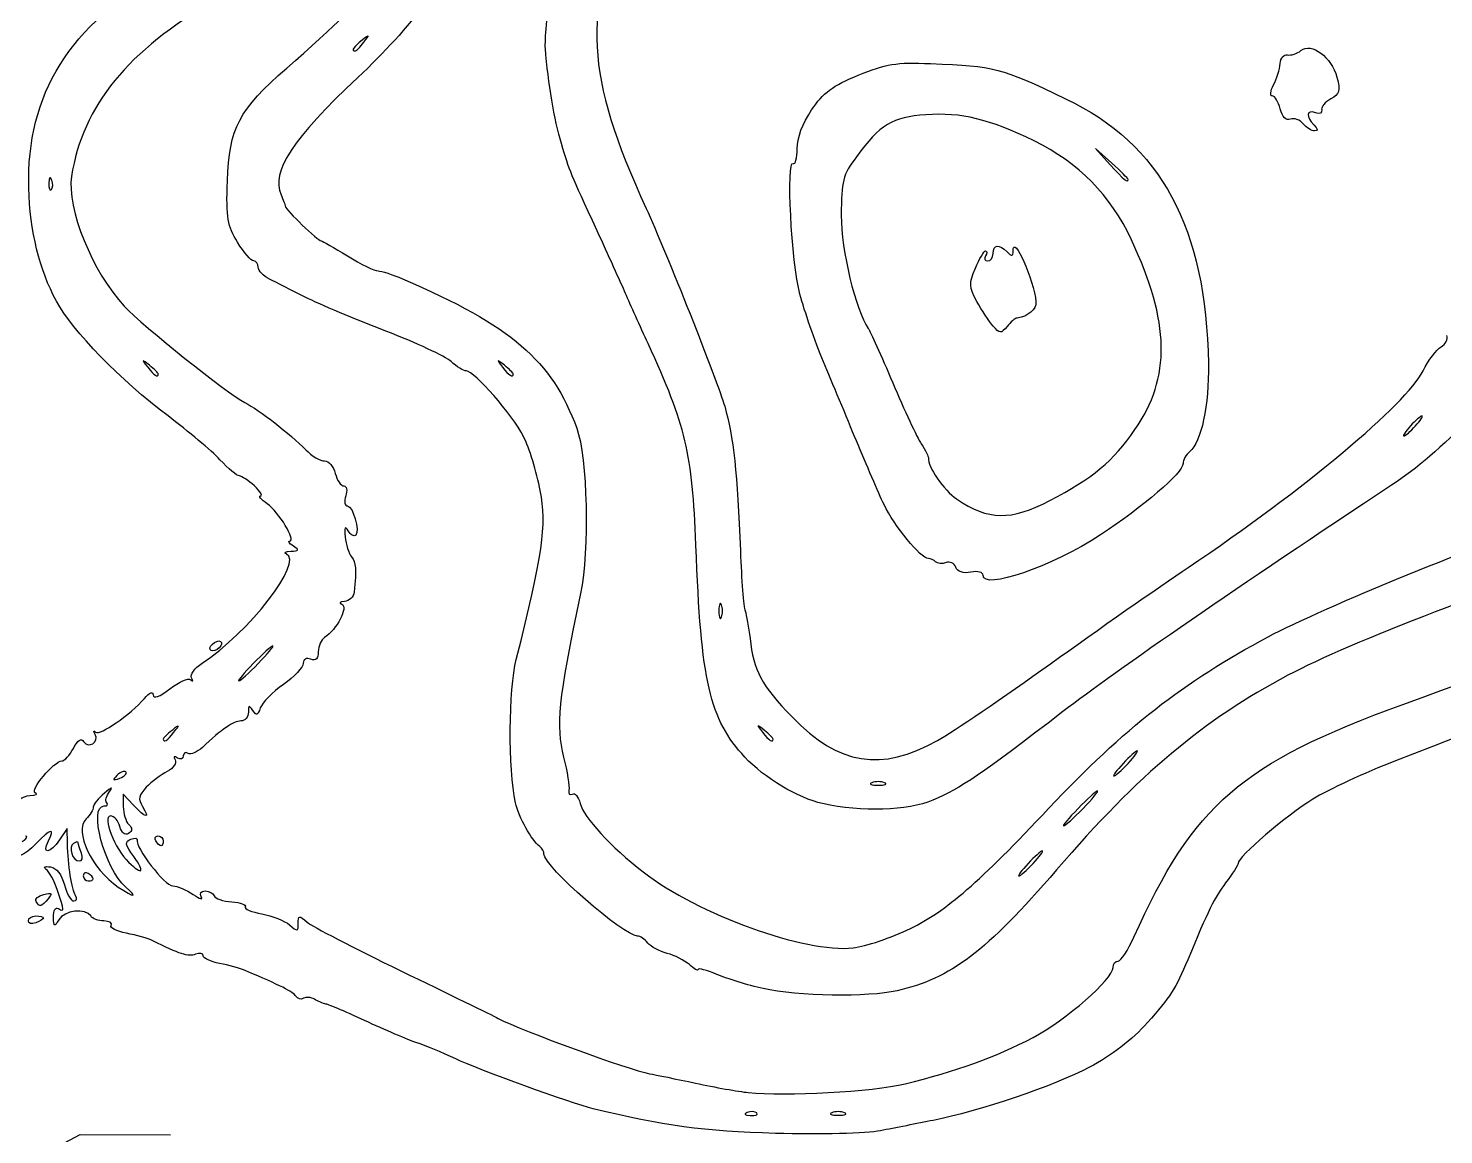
# Model space of a CAD drawing. Extents: x 32 to 2531, y 46 to 1398.
# Drawn here: x 583 to 960.5, y 343.3 to 638.4 of the extents above; entities that cross this region are included whole.
import ezdxf

# ---------------------------------------------------------------- set-up
doc = ezdxf.new("R2010")
doc.units = 0
doc.layers.add('IMAGE', color=7, linetype='CONTINUOUS')

msp = doc.modelspace()

# ---------------------------------------------------------------- linework, layer by layer
at = {"layer": 'IMAGE', "color": 7}
for points in [[(672.48996, 634.65321), (672.48996, 634.65321)], [(923.05232, 612.90729), (923.05232, 612.90729)], [(589.23064, 597.90321), (589.23064, 597.90321)], [(876.31988, 598.07043), (876.31988, 598.07043)], [(840.31983, 558.96415), (840.31983, 558.96415)], [(617.65321, 546.15663), (617.65321, 546.15663)], [(712.31988, 546.15663), (712.31988, 546.15663)], [(952.98655, 532.31988), (952.98655, 532.31988)], [(855.47871, 512.44743), (855.47871, 512.44743)], [(837.65321, 492.47532), (837.65321, 492.47532)], [(767.86959, 484.65321), (767.86959, 484.65321)], [(631.65321, 473.65321), (631.65321, 473.65321)], [(644.31988, 468.98655), (644.31988, 468.98655)], [(621.82329, 450.65321), (621.82329, 450.65321)], [(781.65321, 448.82329), (781.65321, 448.82329)], [(876.31988, 442.31988), (876.31988, 442.31988)], [(609.02183, 440.06237), (609.02183, 440.06237)], [(811.31988, 437.2029), (811.31988, 437.2029)], [(864.31988, 430.3199), (864.31988, 430.3199)], [(616.98655, 421.6532), (616.98655, 421.6532)], [(597.1292, 418.4289), (597.1292, 418.4289)], [(850.98655, 415.6532), (850.98655, 415.6532)], [(600.31988, 411.5745), (600.31988, 411.5745)], [(585.08023, 405.5016), (585.08023, 405.5016)], [(582.98655, 400.3617), (582.98655, 400.3617)], [(777.29211, 349.1254), (777.29211, 349.1254)], [(800.65321, 349.2034), (800.65321, 349.2034)]]:
    msp.add_lwpolyline(points, close=True, dxfattribs=at)
for points in [[(871.98655, 602.40376), (867.65321, 606.31988), (871.56933, 601.98655)], [(825.46473, 448.45703), (825.46443, 448.45699)], [(611.03869, 431.238), (608.32008, 434.156), (608.32008, 430.838)], [(794.86074, 431.6259), (794.86044, 431.6259)], [(593.40655, 420.9804), (593.30361, 424.9742), (591.31579, 421.9804)], [(608.98655, 409.3636), (608.98655, 409.3642)], [(818.31928, 398.3539), (818.31988, 398.3539)], [(778.98655, 382.3035), (778.98655, 382.3039)], [(816.89247, 356.924), (816.89223, 356.924)], [(588.30316, 338.8701), (596.79944, 343.3985), (620.893, 343.3265)]]:
    msp.add_lwpolyline(points, dxfattribs=at)
for points in [[(651.90012, 627.75721), (677.28764, 649.85875), (684.97491, 659.52555), (701.6514, 690.31988)], [(706.31352, 673.65324), (693.31072, 649.6487), (685.53856, 639.03774), (670.83275, 625.21304)], [(743.93283, 667.78112), (730.53458, 643.80904), (731.42735, 625.84925), (747.78335, 590.31992)], [(583.10809, 595.80421), (582.44511, 620.78096), (594.03867, 639.35313), (618.98655, 653.27928)], [(632.82697, 645.84275), (609.54131, 632.50444), (597.49719, 617.74787), (594.49908, 598.88303)], [(720.90505, 632.98655), (720.73132, 635.18655), (721.40588, 642.27637), (722.40407, 648.74172)], [(671.98655, 635.15663), (669.76555, 633.4148), (669.05924, 632.31988), (670.15663, 632.31988)], [(670.15663, 632.31988), (670.43349, 632.31988), (671.48349, 633.36988), (672.48996, 634.65321)], [(672.48996, 634.65321), (674.14845, 636.76796), (674.10129, 636.81512), (671.98655, 635.15663)], [(922.45355, 632.43081), (925.19375, 634.70497), (930.65183, 630.65041), (932.03532, 625.31295)], [(725.17261, 607.65321), (723.2948, 613.89897), (721.63368, 623.75981), (720.90505, 632.98655)], [(916.90259, 628.93057), (917.00819, 630.42803), (917.88343, 631.48216), (918.84757, 631.27309)], [(918.84757, 631.27309), (919.81172, 631.06404), (921.43441, 631.58501), (922.45355, 632.43081)], [(636.08049, 597.64525), (636.55311, 611.73989), (639.12524, 616.63584), (651.90012, 627.75721)], [(804.36885, 625.86387), (811.75096, 628.89972), (814.51591, 629.34268), (823.65321, 628.95337)], [(823.65321, 628.95337), (841.13571, 628.20849), (841.90945, 628.00711), (859.65321, 619.58357)], [(915.13499, 623.26391), (916.00156, 624.88312), (916.79699, 627.43312), (916.90259, 628.93057)], [(670.83275, 625.21304), (653.42591, 608.84915), (647.70145, 600.10427), (650.39367, 593.98956)], [(791.90219, 616.58591), (794.95449, 621.13307), (797.53483, 623.05341), (804.36885, 625.86387)], [(914.79509, 620.31988), (914.11545, 620.31988), (914.26841, 621.64469), (915.13499, 623.26391)], [(932.03532, 625.31295), (932.98513, 621.64861), (932.73564, 620.76583), (930.40499, 619.54421)], [(859.65321, 619.58357), (885.12709, 607.49029), (897.17755, 585.14901), (897.75849, 548.93717)], [(916.89783, 616.86532), (916.42096, 618.76533), (915.47472, 620.31988), (914.79509, 620.31988)], [(930.40499, 619.54421), (928.89151, 618.75092), (927.79601, 617.42252), (927.97055, 616.59219)], [(788.05321, 606.25629), (788.05321, 609.10939), (789.51264, 613.02611), (791.90219, 616.58591)], [(851.25432, 608.33341), (839.30472, 614.18307), (831.90589, 615.96573), (822.36863, 615.29315)], [(919.61156, 614.1194), (918.43071, 613.66627), (917.45225, 614.65633), (916.89783, 616.86532)], [(926.30388, 615.84385), (923.91984, 616.75869), (923.69077, 614.81565), (925.91988, 612.58655)], [(927.97055, 616.59219), (928.14628, 615.75621), (927.40252, 615.42227), (926.30388, 615.84385)], [(822.36863, 615.29315), (813.46719, 614.66539), (810.14499, 612.66031), (803.87115, 604.12921)], [(923.05232, 612.90729), (922.17557, 613.96371), (920.62724, 614.50915), (919.61156, 614.1194)], [(926.08313, 610.98655), (925.29293, 610.98655), (923.92907, 611.85088), (923.05232, 612.90729)], [(925.91988, 612.58655), (926.96231, 611.54412), (927.0192, 610.98655), (926.08313, 610.98655)], [(877.23672, 581.92848), (871.60425, 593.96441), (863.23732, 602.46741), (851.25432, 608.33341)], [(734.72863, 584.31988), (727.50647, 599.96109), (727.42675, 600.15575), (725.17261, 607.65321)], [(786.98924, 602.31821), (787.57443, 601.95655), (788.05321, 603.72868), (788.05321, 606.25629)], [(803.87115, 604.12921), (800.23057, 599.1788), (799.84312, 597.68232), (799.82136, 588.48748)], [(788.79123, 567.45753), (786.52456, 575.91313), (785.09928, 603.48628), (786.98924, 602.31821)], [(871.56933, 601.98655), (875.21971, 597.94727), (876.31988, 597.04035), (876.31988, 598.07043)], [(876.31988, 598.07043), (876.31988, 598.29989), (874.36988, 600.24989), (871.98655, 602.40376)], [(588.42515, 597.09765), (588.36725, 595.69211), (588.68239, 594.9046), (589.12544, 595.34765)], [(589.23069, 597.90321), (588.80507, 598.96685), (588.48912, 598.65092), (588.42515, 597.09765)], [(589.12544, 595.34765), (589.56849, 595.79071), (589.61585, 596.94072), (589.23064, 597.90321)], [(594.49908, 598.88303), (593.15616, 590.43303), (600.12971, 573.28743), (608.57375, 564.27816)], [(638.78545, 581.31192), (636.08716, 585.67785), (635.74791, 587.72635), (636.08049, 597.64525)], [(590.45617, 565.63921), (585.93424, 573.94749), (583.4136, 584.29513), (583.10809, 595.80421)], [(650.39367, 593.98956), (650.95941, 592.70459), (651.47412, 591.2841), (651.53745, 590.8329)], [(651.53745, 590.8329), (651.66399, 589.93167), (660.29393, 581.65324), (661.10692, 581.65324)], [(747.78335, 590.31992), (752.87159, 579.267), (766.90263, 543.94992), (768.73589, 537.58099)], [(799.82136, 588.48748), (799.79946, 579.21901), (803.64505, 563.13513), (807.03435, 558.31988)], [(661.10692, 581.65324), (661.38501, 581.65324), (664.53792, 579.85324), (668.11339, 577.65324)], [(742.27723, 567.65321), (741.00368, 570.58655), (737.6068, 578.08655), (734.72863, 584.31988)], [(845.65316, 578.98655), (845.65316, 583.77779), (851.28852, 571.24197), (851.76476, 565.39136)], [(878.16129, 531.33691), (887.80923, 545.34529), (887.54316, 559.90484), (877.23672, 581.92848)], [(643.09529, 576.31988), (642.42177, 576.31988), (640.48235, 578.56629), (638.78545, 581.31192)], [(668.11339, 577.65324), (671.68884, 575.45324), (675.35717, 573.65324), (676.26524, 573.65324)], [(835.60095, 574.40045), (836.65485, 576.9228), (837.88317, 578.98655), (838.33053, 578.98655)], [(838.31983, 577.65321), (837.8666, 576.91988), (838.13119, 576.31988), (838.9078, 576.31988)], [(838.33053, 578.98655), (838.77789, 578.98655), (838.77311, 578.38655), (838.31983, 577.65321)], [(838.9078, 576.31988), (839.68441, 576.31988), (840.31983, 577.21988), (840.31983, 578.31988)], [(840.31983, 578.31988), (840.31983, 580.7308), (841.87555, 580.89749), (844.05316, 578.71988)], [(844.05316, 578.71988), (845.2976, 577.47544), (845.65316, 577.53469), (845.65316, 578.98655)], [(644.33028, 574.65321), (644.32528, 575.56988), (643.76881, 576.31988), (643.09529, 576.31988)], [(647.33028, 571.48001), (645.686, 572.30861), (644.336, 573.73655), (644.33028, 574.65321)], [(836.00232, 565.52497), (833.92619, 569.36751), (833.88437, 570.29212), (835.60095, 574.40045)], [(656.98655, 566.61243), (653.31988, 568.46101), (648.97456, 570.65143), (647.33028, 571.48001)], [(676.26524, 573.65324), (677.17331, 573.65324), (680.10695, 572.70859), (682.78444, 571.554)], [(682.78444, 571.554), (711.94769, 558.97835), (722.64412, 549.81154), (729.27199, 531.7143)], [(678.31988, 557.63595), (670.25321, 560.72443), (660.65321, 564.76385), (656.98655, 566.61243)], [(748.28199, 554.31988), (746.25292, 558.71988), (743.55079, 564.71988), (742.27723, 567.65321)], [(795.08575, 549.45753), (792.83211, 554.84991), (789.99957, 562.94991), (788.79123, 567.45753)], [(620.24135, 534.98652), (607.70336, 544.41277), (594.7582, 557.73496), (590.45617, 565.63921)], [(608.57375, 564.27816), (613.64987, 558.86227), (635.90012, 541.07136), (640.7336, 538.56372)], [(840.31988, 558.96413), (839.21988, 560.21343), (837.27697, 563.1658), (836.00232, 565.52497)], [(851.76476, 565.39136), (851.92575, 563.41369), (849.62055, 561.45721), (846.71056, 561.10171)], [(844.04389, 558.83961), (842.46353, 556.87163), (842.15313, 556.88201), (840.31983, 558.96415)], [(846.71056, 561.10171), (846.19212, 561.03841), (844.99212, 560.02043), (844.04389, 558.83961)], [(695.73915, 549.50355), (694.22521, 550.88789), (686.38655, 554.54747), (678.31988, 557.63595)], [(807.03435, 558.31988), (807.55052, 557.58655), (810.48364, 551.06552), (813.55239, 543.82871)], [(959.81623, 553.39785), (961.0162, 554.0694), (961.71776, 555.45157), (961.37525, 556.46936)], [(761.04801, 500.56679), (760.14027, 524.99329), (758.37152, 532.44079), (748.28199, 554.31988)], [(955.01267, 547.03773), (956.45465, 549.86427), (958.61625, 552.72632), (959.81623, 553.39785)], [(615.31988, 548.48996), (613.20513, 550.14845), (613.15797, 550.10129), (614.81647, 547.98655)], [(614.81647, 547.98655), (616.55829, 545.76555), (617.65321, 545.05924), (617.65321, 546.15663)], [(617.65321, 546.15663), (617.65321, 546.43349), (616.60321, 547.48349), (615.31988, 548.48996)], [(699.82027, 546.98655), (699.08959, 546.98655), (697.25308, 548.1192), (695.73915, 549.50355)], [(709.98655, 548.48996), (707.8718, 550.14845), (707.82464, 550.10129), (709.48313, 547.98655)], [(709.48313, 547.98655), (711.22496, 545.76555), (712.31988, 545.05924), (712.31988, 546.15663)], [(712.31988, 546.15663), (712.31988, 546.43349), (711.26988, 547.48349), (709.98655, 548.48996)], [(803.88699, 528.31988), (801.29995, 534.55321), (797.33939, 544.06516), (795.08575, 549.45753)], [(897.75849, 548.93717), (897.93683, 537.82137), (895.85645, 528.03503), (892.77075, 525.47412)], [(715.05707, 529.51499), (712.03813, 535.43257), (701.96201, 546.98655), (699.82027, 546.98655)], [(813.55239, 543.82871), (816.62113, 536.59188), (820.04749, 529.27352), (821.16652, 527.56567)], [(892.31988, 494.56989), (923.45864, 515.45696), (950.40723, 538.01032), (955.01267, 547.03773)], [(640.7336, 538.56372), (644.55064, 536.58341), (652.72428, 530.25271), (656.97209, 525.98655)], [(768.73589, 537.58099), (771.07009, 529.47169), (772.13147, 519.67472), (772.91713, 498.98659)], [(634.06969, 523.31985), (631.82889, 525.70318), (625.60615, 530.95318), (620.24135, 534.98652)], [(968.16005, 534.98655), (959.91821, 526.58956), (953.41991, 521.02545), (946.57282, 516.50271)], [(954.73319, 534.98655), (954.36652, 534.98655), (952.98053, 533.78655), (951.65321, 532.31988)], [(952.98655, 532.31988), (954.31387, 533.78655), (955.09985, 534.98655), (954.73319, 534.98655)], [(719.54451, 515.09425), (718.60365, 520.03201), (716.58431, 526.52135), (715.05707, 529.51499)], [(729.27199, 531.7143), (732.11255, 523.95823), (732.68097, 499.17739), (730.28267, 487.65324)], [(855.47871, 512.44743), (866.72801, 518.27192), (872.43816, 523.02719), (878.16129, 531.33691)], [(951.65321, 532.31988), (950.32589, 530.85321), (949.53991, 529.65321), (949.90657, 529.65321)], [(949.90657, 529.65321), (950.27324, 529.65321), (951.65923, 530.85321), (952.98655, 532.31988)], [(656.97209, 525.98655), (658.615, 524.33655), (660.87536, 522.98655), (661.99509, 522.98655)], [(811.22716, 511.34828), (809.77712, 514.44932), (806.47404, 522.08655), (803.88699, 528.31988)], [(821.16652, 527.56567), (822.28555, 525.85781), (823.14068, 524.12255), (823.06681, 523.70953)], [(892.77075, 525.47412), (891.78944, 524.65971), (890.98655, 523.21781), (890.98655, 522.26993)], [(639.28763, 518.98652), (638.65856, 518.98652), (636.31049, 520.93652), (634.06969, 523.31985)], [(661.99509, 522.98655), (663.11484, 522.98655), (664.40747, 521.48655), (664.8676, 519.65321)], [(823.06681, 523.70953), (822.70569, 521.69033), (827.27029, 515.09785), (830.58507, 512.85121)], [(890.98655, 522.26993), (890.98655, 519.89801), (880.21376, 510.60507), (868.98655, 503.29203)], [(643.29371, 516.31985), (641.71943, 517.78652), (639.91669, 518.98652), (639.28763, 518.98652)], [(664.8676, 519.65321), (665.32775, 517.81988), (666.33323, 516.31988), (667.102, 516.31988)], [(644.94129, 513.65318), (645.6094, 513.65318), (644.86799, 514.85318), (643.29371, 516.31985)], [(646.69749, 511.57225), (645.06347, 512.71676), (644.27317, 513.65318), (644.94129, 513.65318)], [(667.102, 516.31988), (667.89301, 516.31988), (668.13237, 515.16229), (667.65341, 513.65321)], [(667.65341, 513.65321), (667.18791, 512.18655), (667.38244, 510.98655), (668.08568, 510.98655)], [(713.14827, 470.08503), (720.23168, 498.06387), (721.32439, 505.75304), (719.54451, 515.09425)], [(946.57282, 516.50271), (906.57587, 490.08333), (873.30994, 467.16879), (858.96478, 456.15575)], [(652.68745, 501.63277), (654.46811, 501.66797), (649.81544, 509.38834), (646.69749, 511.57225)], [(668.08568, 510.98655), (669.59184, 510.98655), (671.48364, 504.37233), (670.31247, 503.20116)], [(823.05509, 496.98655), (821.06073, 496.98655), (813.84689, 505.74573), (811.22716, 511.34828)], [(830.58507, 512.85121), (839.06924, 507.10092), (844.96779, 507.00524), (855.47871, 512.44743)], [(913.65321, 476.07099), (928.91697, 484.17212), (971.39259, 501.49051), (991.65321, 507.87356)], [(1093.6532, 507.78243), (1074.1823, 492.95758), (1059.2474, 486.33304), (947.65321, 443.02263)], [(668.30441, 504.34523), (667.43513, 505.75175), (667.20636, 505.2996), (667.48152, 502.71883)], [(667.48152, 502.71883), (667.69113, 500.75284), (668.45952, 498.35881), (669.18904, 497.39876)], [(670.31247, 503.20116), (669.87024, 502.75893), (668.96661, 503.27366), (668.30441, 504.34523)], [(868.98655, 503.29203), (855.85568, 494.739), (837.65321, 488.45525), (837.65321, 492.47532)], [(651.84239, 498.15153), (651.00501, 498.49498), (651.51988, 498.83254), (652.98655, 498.90168)], [(653.65321, 500.31985), (652.55321, 501.03073), (652.11863, 501.62154), (652.68745, 501.63277)], [(652.98655, 498.90168), (655.20575, 499.00621), (655.31761, 499.24422), (653.65321, 500.31985)], [(774.12293, 443.99172), (764.71892, 454.13883), (762.4006, 464.17015), (761.04801, 500.56679)], [(772.91713, 498.98659), (773.20954, 491.28659), (773.77435, 484.08659), (774.17227, 482.98659)], [(1010.9184, 501.13147), (976.29312, 490.26852), (935.72831, 474.70575), (918.98655, 465.86164)], [(949.65321, 458.06975), (1004.7312, 478.06713), (1044.0821, 493.30352), (1056.3199, 499.37032)], [(629.33133, 469.05845), (641.69339, 477.0523), (656.53111, 496.22844), (651.84239, 498.15153)], [(669.18904, 497.39876), (670.41288, 495.78821), (670.51215, 494.43888), (669.88148, 487.98655)], [(825.00579, 496.07841), (824.50632, 496.57789), (823.62851, 496.98655), (823.05509, 496.98655)], [(827.77233, 495.88343), (826.7502, 495.4912), (825.50527, 495.57895), (825.00579, 496.07841)], [(830.37544, 494.65588), (829.96585, 495.72325), (828.79445, 496.27564), (827.77233, 495.88343)], [(834.38668, 493.33965), (832.30469, 492.94165), (830.85009, 493.41895), (830.37544, 494.65588)], [(837.65321, 492.47532), (837.65321, 493.33625), (836.27567, 493.70075), (834.38668, 493.33965)], [(855.65321, 468.93228), (868.11988, 477.86801), (884.61988, 489.40493), (892.31988, 494.56989)], [(669.88148, 487.98655), (669.75601, 486.70321), (668.60341, 485.60584), (667.32008, 485.54795)], [(730.28267, 487.65324), (724.22827, 458.5611), (723.62467, 452.71959), (725.77596, 444.03834)], [(666.61889, 484.78168), (668.40511, 484.05828), (665.22539, 477.93308), (662.01876, 475.92029)], [(667.32008, 485.54795), (665.98456, 485.48765), (665.68471, 485.16001), (666.61889, 484.78168)], [(767.86959, 484.65321), (767.49971, 485.56988), (767.19707, 484.81988), (767.19707, 482.98655)], [(767.86959, 481.31988), (768.23947, 482.23655), (768.23947, 483.73655), (767.86959, 484.65321)], [(767.19707, 482.98655), (767.19707, 481.15321), (767.49971, 480.40321), (767.86959, 481.31988)], [(774.17227, 482.98659), (774.57018, 481.88659), (775.15998, 478.58659), (775.48294, 475.65325)], [(662.01876, 475.92029), (661.08448, 475.33385), (660.32008, 473.61967), (660.32008, 472.11097)], [(855.22295, 430.3919), (875.26937, 451.7138), (891.14513, 464.125), (913.65321, 476.07099)], [(632.16251, 472.31988), (631.42917, 472.31988), (631.19999, 472.91988), (631.65321, 473.65321)], [(631.65321, 473.65321), (632.10644, 474.38655), (633.07725, 474.98655), (633.81059, 474.98655)], [(634.31988, 473.65321), (633.86665, 472.91988), (632.89584, 472.31988), (632.16251, 472.31988)], [(633.81059, 474.98655), (634.54392, 474.98655), (634.77311, 474.38655), (634.31988, 473.65321)], [(648.17632, 473.65321), (647.80965, 473.65321), (645.47425, 471.55321), (642.98655, 468.98655)], [(644.31988, 468.98655), (646.80759, 471.55321), (648.54299, 473.65321), (648.17632, 473.65321)], [(660.32008, 472.11097), (660.32008, 470.22048), (659.69845, 469.60645), (658.32008, 470.13539)], [(775.48294, 475.65325), (776.42267, 467.11769), (778.58675, 463.08313), (786.70027, 454.74039)], [(626.54509, 465.17401), (626.06328, 466.01724), (627.30467, 467.74792), (629.33133, 469.05845)], [(642.98655, 468.98655), (640.49884, 466.41988), (638.76344, 464.31988), (639.13011, 464.31988)], [(639.13011, 464.31988), (639.49677, 464.31988), (641.83217, 466.41988), (644.31988, 468.98655)], [(656.32008, 469.03117), (656.32008, 468.00175), (653.92861, 465.47057), (651.00571, 463.40635)], [(658.32008, 470.13539), (657.12765, 470.59296), (656.32008, 470.14739), (656.32008, 469.03117)], [(712.93936, 431.8667), (710.98696, 440.99947), (711.10177, 462.00153), (713.14827, 470.08503)], [(825.46443, 448.45699), (829.60159, 450.78267), (843.18655, 459.99656), (855.65321, 468.93228)], [(620.77071, 462.24561), (623.21865, 464.11276), (625.71485, 465.19329), (626.3178, 464.64681)], [(626.3178, 464.64681), (626.92076, 464.10032), (627.02304, 464.33756), (626.54509, 465.17401)], [(918.98655, 465.86164), (896.47909, 453.97172), (879.17364, 439.4229), (857.25165, 413.9607)], [(613.93783, 459.65318), (615.36831, 461.31653), (616.24785, 461.66725), (616.27552, 460.58533)], [(616.27552, 460.58533), (616.30382, 459.47844), (617.9304, 460.07921), (620.77071, 462.24561)], [(651.00571, 463.40635), (648.0828, 461.34212), (645.3172, 458.52393), (644.85993, 457.14371)], [(600.93735, 450.71085), (602.06052, 449.69801), (610.17864, 455.28202), (613.93783, 459.65318)], [(642.8614, 456.47704), (641.93575, 457.93857), (641.69003, 457.83708), (641.67383, 455.98655)], [(644.85993, 457.14371), (644.19293, 455.13039), (643.79779, 454.99857), (642.8614, 456.47704)], [(877.86287, 395.9865), (893.7338, 431.3587), (906.50633, 442.40423), (949.65321, 458.06975)], [(639.66865, 453.65321), (637.73391, 453.65321), (634.50631, 451.43677), (629.4044, 446.60459)], [(641.67383, 455.98655), (641.66313, 454.70321), (640.76027, 453.65321), (639.66865, 453.65321)], [(786.70027, 454.74039), (799.21205, 441.87513), (810.50105, 440.04529), (825.46473, 448.45703)], [(858.96478, 456.15575), (836.7011, 439.0635), (831.93321, 435.8228), (824.22867, 432.5461)], [(597.74307, 448.17446), (598.9838, 446.16693), (601.96864, 448.02953), (600.79453, 450.07865)], [(600.79453, 450.07865), (600.29833, 450.94464), (600.36259, 451.22913), (600.93735, 450.71085)], [(621.31988, 451.15663), (620.03655, 450.15016), (618.98655, 449.10016), (618.98655, 448.82329)], [(618.98655, 448.82329), (618.98655, 447.72591), (620.08147, 448.43221), (621.82329, 450.65321)], [(621.82329, 450.65321), (623.48179, 452.76796), (623.43463, 452.81512), (621.31988, 451.15663)], [(779.31988, 451.15663), (777.20513, 452.81512), (777.15797, 452.76796), (778.81647, 450.65321)], [(778.81647, 450.65321), (780.55829, 448.43221), (781.65321, 447.72591), (781.65321, 448.82329)], [(781.65321, 448.82329), (781.65321, 449.10016), (780.60321, 450.15016), (779.31988, 451.15663)], [(591.96285, 442.98652), (592.64472, 442.98652), (594.01151, 444.49797), (595.00016, 446.34529)], [(595.00016, 446.34529), (596.16387, 448.5197), (597.13107, 449.1647), (597.74307, 448.17446)], [(629.4044, 446.60459), (628.0212, 445.29449), (626.31136, 444.57991), (625.60479, 445.0166)], [(878.78472, 445.65321), (878.41805, 445.65321), (876.70888, 444.15321), (874.98655, 442.31988)], [(876.31988, 442.31988), (878.04221, 444.15321), (879.15139, 445.65321), (878.78472, 445.65321)], [(584.8328, 434.4764), (583.23613, 435.1342), (589.81505, 442.98652), (591.96285, 442.98652)], [(622.15141, 443.25945), (622.6558, 442.44333), (621.70759, 441.08228), (620.02409, 440.20596)], [(622.78073, 443.78053), (621.85196, 444.35455), (621.60235, 444.14787), (622.15141, 443.25945)], [(624.32008, 444.31988), (624.32008, 443.49999), (623.62737, 443.25728), (622.78073, 443.78053)], [(625.60479, 445.0166), (624.8982, 445.45329), (624.32008, 445.13977), (624.32008, 444.31988)], [(725.77596, 444.03834), (726.73707, 440.15987), (727.36237, 436.1763), (727.16552, 435.1861)], [(794.86044, 431.6259), (788.31175, 433.0804), (779.19943, 438.5141), (774.12293, 443.99172)], [(874.98655, 442.31988), (873.26421, 440.48655), (872.15504, 438.9865), (872.52171, 438.9865)], [(872.52171, 438.9865), (872.88837, 438.9865), (874.59755, 440.48655), (876.31988, 442.31988)], [(947.65321, 443.02263), (939.58655, 439.8919), (929.68655, 435.3076), (925.65321, 432.8353)], [(606.63099, 439.152), (605.32397, 437.8352), (605.47712, 437.682), (607.37739, 438.4056)], [(609.02183, 440.06237), (608.61131, 440.47289), (607.53544, 440.06323), (606.63099, 439.152)], [(607.37739, 438.4056), (608.69235, 438.9063), (609.43235, 439.6519), (609.02183, 440.06237)], [(620.02409, 440.20596), (618.35355, 439.3364), (615.84096, 437.4286), (614.44056, 435.9663)], [(583.41665, 433.7585), (585.01343, 433.8165), (585.65069, 434.1394), (584.8328, 434.4764)], [(603.29691, 434.4466), (601.65955, 433.0496), (600.31988, 431.3567), (600.31988, 430.6847)], [(604.6418, 434.8639), (605.64183, 436.1645), (605.12097, 436.0029), (603.29691, 434.4466)], [(603.887, 431.8639), (603.40448, 432.3464), (603.74413, 433.6964), (604.6418, 434.8639)], [(614.44056, 435.9663), (612.37053, 433.805), (612.18564, 432.8414), (613.45185, 430.8138)], [(727.16552, 435.1861), (726.96867, 434.1958), (727.38372, 433.7417), (728.08787, 434.1769)], [(728.08787, 434.1769), (728.79203, 434.6121), (729.73887, 433.4911), (730.19196, 431.6858)], [(807.98655, 437.2029), (807.06988, 436.833), (807.81988, 436.5304), (809.65321, 436.5304)], [(811.31988, 437.2029), (810.40321, 437.5728), (808.90321, 437.5728), (807.98655, 437.2029)], [(809.65321, 436.5304), (811.48655, 436.5304), (812.23655, 436.833), (811.31988, 437.2029)], [(868.17632, 434.9865), (867.80965, 434.9865), (865.47425, 432.8865), (862.98655, 430.3199)], [(864.31988, 430.3199), (866.80759, 432.8865), (868.54299, 434.9865), (868.17632, 434.9865)], [(575.97339, 424.1675), (575.03231, 427.7662), (579.57464, 433.6192), (583.41665, 433.7585)], [(600.31988, 430.6847), (600.31988, 430.0126), (599.45423, 428.5971), (598.39621, 427.5391)], [(608.98655, 409.3642), (603.34287, 414.2086), (598.85957, 430.9865), (603.20877, 430.9865)], [(603.20877, 430.9865), (604.06432, 430.9865), (604.36953, 431.3813), (603.887, 431.8639)], [(608.32008, 430.838), (608.32008, 429.013), (608.97236, 426.8676), (609.76959, 426.0704)], [(613.45185, 430.8138), (615.54935, 427.4552), (614.36971, 427.6625), (611.03869, 431.238)], [(719.40296, 420.1708), (717.27392, 421.688), (713.75353, 428.0581), (712.93936, 431.8667)], [(730.19196, 431.6858), (731.13908, 427.9122), (738.29131, 420.1259), (746.98595, 413.4029)], [(824.22867, 432.5461), (817.49834, 429.6836), (805.32329, 429.3021), (794.86074, 431.6259)], [(925.65321, 432.8353), (918.54445, 428.4778), (905.65321, 417.4124), (905.65321, 415.668)], [(598.39621, 427.5391), (595.11152, 424.2544), (599.88259, 414.1658), (606.98655, 409.3746)], [(604.89932, 428.3199), (602.59776, 428.3199), (606.08203, 419.4369), (609.73693, 415.9865)], [(607.40821, 425.5191), (607.00536, 427.0595), (605.87636, 428.3199), (604.89932, 428.3199)], [(818.31988, 398.3539), (827.77612, 402.9366), (836.66676, 410.6552), (855.22295, 430.3919)], [(862.98655, 430.3199), (860.49884, 427.7532), (858.76344, 425.6532), (859.13011, 425.6532)], [(859.13011, 425.6532), (859.49677, 425.6532), (861.83217, 427.7532), (864.31988, 430.3199)], [(581.31989, 421.5464), (582.60323, 422.2939), (582.99621, 422.9237), (582.19321, 422.946)], [(588.31989, 421.6532), (590.27232, 425.3014), (588.82396, 425.0012), (585.10333, 420.9865)], [(609.67989, 423.6695), (608.75352, 423.097), (607.84901, 423.8334), (607.40821, 425.5191)], [(609.76959, 426.0704), (610.81339, 425.0266), (610.78827, 424.3546), (609.67989, 423.6695)], [(616.98655, 421.6532), (616.53332, 422.3865), (616.79791, 422.9865), (617.57452, 422.9865)], [(617.57452, 422.9865), (618.35113, 422.9865), (618.98655, 422.3865), (618.98655, 421.6532)], [(585.10333, 420.9865), (581.97535, 417.6114), (578.98656, 416.6018), (578.98656, 418.9203)], [(591.31579, 421.9804), (588.85307, 418.2713), (586.36451, 417.9995), (588.31989, 421.6532)], [(595.59225, 407.0852), (594.57137, 408.737), (593.55572, 415.1938), (593.40655, 420.9804)], [(595.04477, 421.0225), (593.49683, 420.0659), (594.7398, 416.3199), (596.60519, 416.3199)], [(596.31988, 421.1743), (596.31988, 421.5243), (595.74608, 421.456), (595.04477, 421.0225)], [(597.1292, 418.4289), (596.68407, 419.5889), (596.31988, 420.8243), (596.31988, 421.1743)], [(611.08605, 417.5138), (608.77757, 420.7558), (608.65363, 421.4959), (610.3126, 422.1325)], [(610.3126, 422.1325), (611.39913, 422.5494), (612.16373, 422.4622), (612.01169, 421.9386)], [(612.01169, 421.9386), (611.43919, 419.9669), (619.43328, 409.6532), (621.53396, 409.6532)], [(618.39857, 420.3199), (618.07519, 420.3199), (617.43977, 420.9199), (616.98655, 421.6532)], [(618.98655, 421.6532), (618.98655, 420.9199), (618.72196, 420.3199), (618.39857, 420.3199)], [(720.53205, 418.1708), (720.54005, 418.8221), (720.03253, 419.7221), (719.40296, 420.1708)], [(596.60519, 416.3199), (597.33852, 416.3199), (597.57432, 417.2689), (597.1292, 418.4289)], [(609.73693, 415.9865), (613.49404, 412.4397), (614.16127, 413.1951), (611.08605, 417.5138)], [(745.49304, 396.3199), (741.73269, 396.3199), (720.48924, 414.9165), (720.53205, 418.1708)], [(849.65321, 415.6532), (847.93088, 413.8199), (846.82171, 412.3199), (847.18837, 412.3199)], [(847.18837, 412.3199), (847.55504, 412.3199), (849.26421, 413.8199), (850.98655, 415.6532)], [(853.45139, 418.9865), (853.08472, 418.9865), (851.37555, 417.4865), (849.65321, 415.6532)], [(850.98655, 415.6532), (852.70888, 417.4865), (853.81805, 418.9865), (853.45139, 418.9865)], [(905.65321, 415.668), (905.65321, 415.195), (904.17121, 412.865), (902.35988, 410.4902)], [(587.76815, 414.0582), (586.90033, 414.7004), (587.35489, 414.9668), (588.90232, 414.7229)], [(590.76815, 408.4543), (589.91469, 410.947), (588.56469, 413.4688), (587.76815, 414.0582)], [(588.90232, 414.7229), (590.53904, 414.4649), (591.89577, 412.7296), (592.60711, 409.9845)], [(598.98655, 412.9865), (598.25321, 413.4398), (597.65321, 413.1752), (597.65321, 412.3986)], [(597.65321, 412.3986), (597.65321, 411.622), (598.25321, 410.9865), (598.98655, 410.9865)], [(600.31988, 411.5745), (600.31988, 411.8979), (599.71988, 412.5333), (598.98655, 412.9865)], [(598.98655, 410.9865), (599.71988, 410.9865), (600.31988, 411.2511), (600.31988, 411.5745)], [(746.98595, 413.4029), (761.70291, 402.0233), (790.16433, 391.7366), (802.98595, 393.1631)], [(857.25165, 413.9607), (838.41737, 392.0849), (829.10713, 385.0258), (814.70843, 381.7045)], [(587.07775, 407.3967), (589.31501, 407.9818), (589.52275, 407.7693), (588.23283, 406.215)], [(590.98655, 403.6532), (592.67211, 402.6115), (592.65733, 402.9363), (590.76815, 408.4543)], [(592.60711, 409.9845), (593.2244, 407.6023), (594.34772, 405.6532), (595.10336, 405.6532)], [(606.98655, 409.3746), (611.31407, 406.4559), (612.38121, 406.4504), (608.98655, 409.3636)], [(621.53396, 409.6532), (622.74, 409.6532), (625.15979, 408.6495), (626.91127, 407.4227)], [(629.12924, 406.756), (628.55672, 407.6824), (628.96479, 408.3199), (630.13032, 408.3199)], [(630.13032, 408.3199), (631.21249, 408.3199), (632.29789, 407.7389), (632.54235, 407.0289)], [(902.35988, 410.4902), (899.47652, 406.7099), (897.64213, 402.9955), (892.23372, 389.9859)], [(585.08023, 405.5016), (584.67853, 406.1516), (585.57741, 407.0044), (587.07775, 407.3967)], [(588.23283, 406.215), (586.39157, 403.9964), (586.05727, 403.9208), (585.08023, 405.5016)], [(589.69376, 401.3986), (589.67106, 403.1191), (590.2414, 404.1137), (590.98655, 403.6532)], [(595.10336, 405.6532), (595.859, 405.6532), (596.07901, 406.2976), (595.59225, 407.0852)], [(626.91127, 407.4227), (628.66273, 406.1959), (629.66083, 405.8959), (629.12924, 406.756)], [(632.54235, 407.0289), (632.78679, 406.3188), (634.89528, 405.5943), (637.22787, 405.419)], [(637.22787, 405.419), (639.56047, 405.2436), (641.1938, 404.6548), (640.85748, 404.1107)], [(640.85748, 404.1107), (640.52117, 403.5665), (642.51269, 402.715), (645.28307, 402.2184)], [(582.98655, 400.3617), (582.98655, 401.072), (583.88655, 401.6532), (584.98655, 401.6532)], [(584.98655, 399.8377), (583.88655, 399.4156), (582.98655, 399.6514), (582.98655, 400.3617)], [(584.98655, 401.6532), (586.08655, 401.6532), (586.98655, 401.4174), (586.98655, 401.1292)], [(586.98655, 401.1292), (586.98655, 400.841), (586.08655, 400.2598), (584.98655, 399.8377)], [(591.09335, 400.6532), (589.88689, 398.5819), (589.72975, 398.6655), (589.69376, 401.3986)], [(599.65321, 401.6532), (598.3032, 403.8376), (592.55708, 403.1663), (591.09335, 400.6532)], [(603.14392, 400.3199), (601.67725, 400.3199), (600.10644, 400.9199), (599.65321, 401.6532)], [(605.07691, 399.1321), (605.48043, 399.7857), (604.61059, 400.3199), (603.14392, 400.3199)], [(645.28307, 402.2184), (648.05344, 401.7218), (651.37012, 400.3985), (652.65345, 399.2777)], [(654.98679, 399.6532), (654.98679, 401.837), (655.20869, 401.8732), (657.32012, 400.034)], [(609.16236, 397.0409), (606.51183, 397.5381), (604.67337, 398.4792), (605.07691, 399.1321)], [(616.15069, 395.0502), (614.95764, 395.6478), (611.81288, 396.5436), (609.16236, 397.0409)], [(652.65345, 399.2777), (654.76681, 397.432), (654.98679, 397.4674), (654.98679, 399.6532)], [(657.32012, 400.034), (658.60345, 398.9161), (669.85345, 393.0706), (682.32012, 387.0439)], [(802.98595, 393.1631), (806.28595, 393.5303), (813.18595, 395.8661), (818.31928, 398.3539)], [(627.56327, 391.4335), (625.69432, 390.7163), (623.26727, 391.4855), (616.15069, 395.0502)], [(748.21131, 394.4507), (747.35811, 395.4787), (746.13488, 396.3199), (745.49304, 396.3199)], [(753.37457, 391.6801), (751.38799, 392.1759), (749.06452, 393.4227), (748.21131, 394.4507)], [(873.67055, 389.6532), (874.41341, 389.6532), (876.29996, 392.5032), (877.86287, 395.9865)], [(629.65321, 391.05), (629.65321, 391.702), (628.71273, 391.8746), (627.56327, 391.4335)], [(633.98655, 389.0142), (631.60321, 389.4818), (629.65321, 390.3979), (629.65321, 391.05)], [(640.98655, 387.0442), (639.51988, 387.66), (636.36988, 388.5465), (633.98655, 389.0142)], [(759.31988, 388.676), (758.03655, 389.8325), (755.36116, 391.1844), (753.37457, 391.6801)], [(872.31988, 387.9364), (872.31988, 388.8807), (872.92768, 389.6532), (873.67055, 389.6532)], [(892.23372, 389.9859), (889.08929, 382.4222), (887.4918, 379.9224), (881.52209, 373.2246)], [(654.35537, 380.2618), (653.63531, 381.4269), (650.13441, 383.203), (640.98655, 387.0442)], [(682.32012, 387.0439), (694.78679, 381.0173), (706.48679, 375.3068), (708.32012, 374.3538)], [(761.65321, 387.3785), (761.65321, 386.9356), (760.60321, 387.5195), (759.31988, 388.676)], [(766.65321, 386.0625), (763.90321, 387.2292), (761.65321, 387.8214), (761.65321, 387.3785)], [(778.98655, 382.3039), (774.95321, 383.2044), (769.40321, 384.8957), (766.65321, 386.0625)], [(850.98655, 369.28), (859.83784, 373.9288), (872.31988, 384.8446), (872.31988, 387.9364)], [(814.70843, 381.7045), (807.09667, 379.9487), (788.10804, 380.2671), (778.98655, 382.3035)], [(656.41201, 379.7095), (655.72935, 379.2876), (654.80387, 379.5361), (654.35537, 380.2618)], [(659.31988, 379.4354), (658.40321, 380.008), (657.09467, 380.1314), (656.41201, 379.7095)], [(662.37596, 378.182), (661.61179, 378.2987), (660.23655, 378.8627), (659.31988, 379.4354)], [(673.70929, 373.3279), (668.24013, 375.881), (663.14013, 378.0654), (662.37596, 378.182)], [(708.32012, 374.3538), (714.68421, 371.0459), (743.2434, 360.6114), (748.68212, 359.607)], [(686.98655, 367.7017), (685.15321, 368.243), (679.17845, 370.7748), (673.70929, 373.3279)], [(881.52209, 373.2246), (877.47307, 368.6817), (871.82033, 364.3322), (866.06283, 361.3295)], [(696.98655, 363.5441), (693.31988, 365.2894), (688.81988, 367.1604), (686.98655, 367.7017)], [(816.89223, 356.924), (830.22199, 360.1438), (841.09129, 364.0829), (850.98655, 369.28)], [(733.65321, 350.2474), (728.05721, 351.6169), (702.80681, 360.7736), (696.98655, 363.5441)], [(748.68212, 359.607), (750.31635, 359.3052), (755.85345, 358.1636), (760.98679, 357.0701)], [(866.06283, 361.3295), (856.48803, 356.3359), (836.62751, 349.589), (824.31988, 347.1487)], [(760.98679, 357.0701), (766.12012, 355.9765), (772.42012, 354.8549), (774.98679, 354.5775)], [(774.98679, 354.5775), (784.94497, 353.5014), (808.0876, 354.7972), (816.89247, 356.924)], [(782.31988, 343.6816), (763.31489, 344.211), (752.18185, 345.713), (733.65321, 350.2474)], [(774.73655, 349.2306), (773.67291, 348.805), (773.98884, 348.4891), (775.54211, 348.4251)], [(777.29211, 349.1254), (776.84905, 349.5685), (775.69904, 349.6159), (774.73655, 349.2306)], [(775.54211, 348.4251), (776.94765, 348.3671), (777.73516, 348.6823), (777.29211, 349.1254)], [(797.31988, 349.2034), (796.40321, 348.8335), (797.15321, 348.5309), (798.98655, 348.5309)], [(800.65321, 349.2034), (799.73655, 349.5733), (798.23655, 349.5733), (797.31988, 349.2034)], [(798.98655, 348.5309), (800.81988, 348.5309), (801.56988, 348.8335), (800.65321, 349.2034)], [(810.31988, 344.391), (806.65321, 343.674), (794.05321, 343.3547), (782.31988, 343.6816)], [(824.31988, 347.1487), (820.28655, 346.349), (813.98655, 345.1081), (810.31988, 344.391)]]:
    msp.add_open_spline(points, degree=3, dxfattribs=at)

doc.saveas('drawing.dxf')
